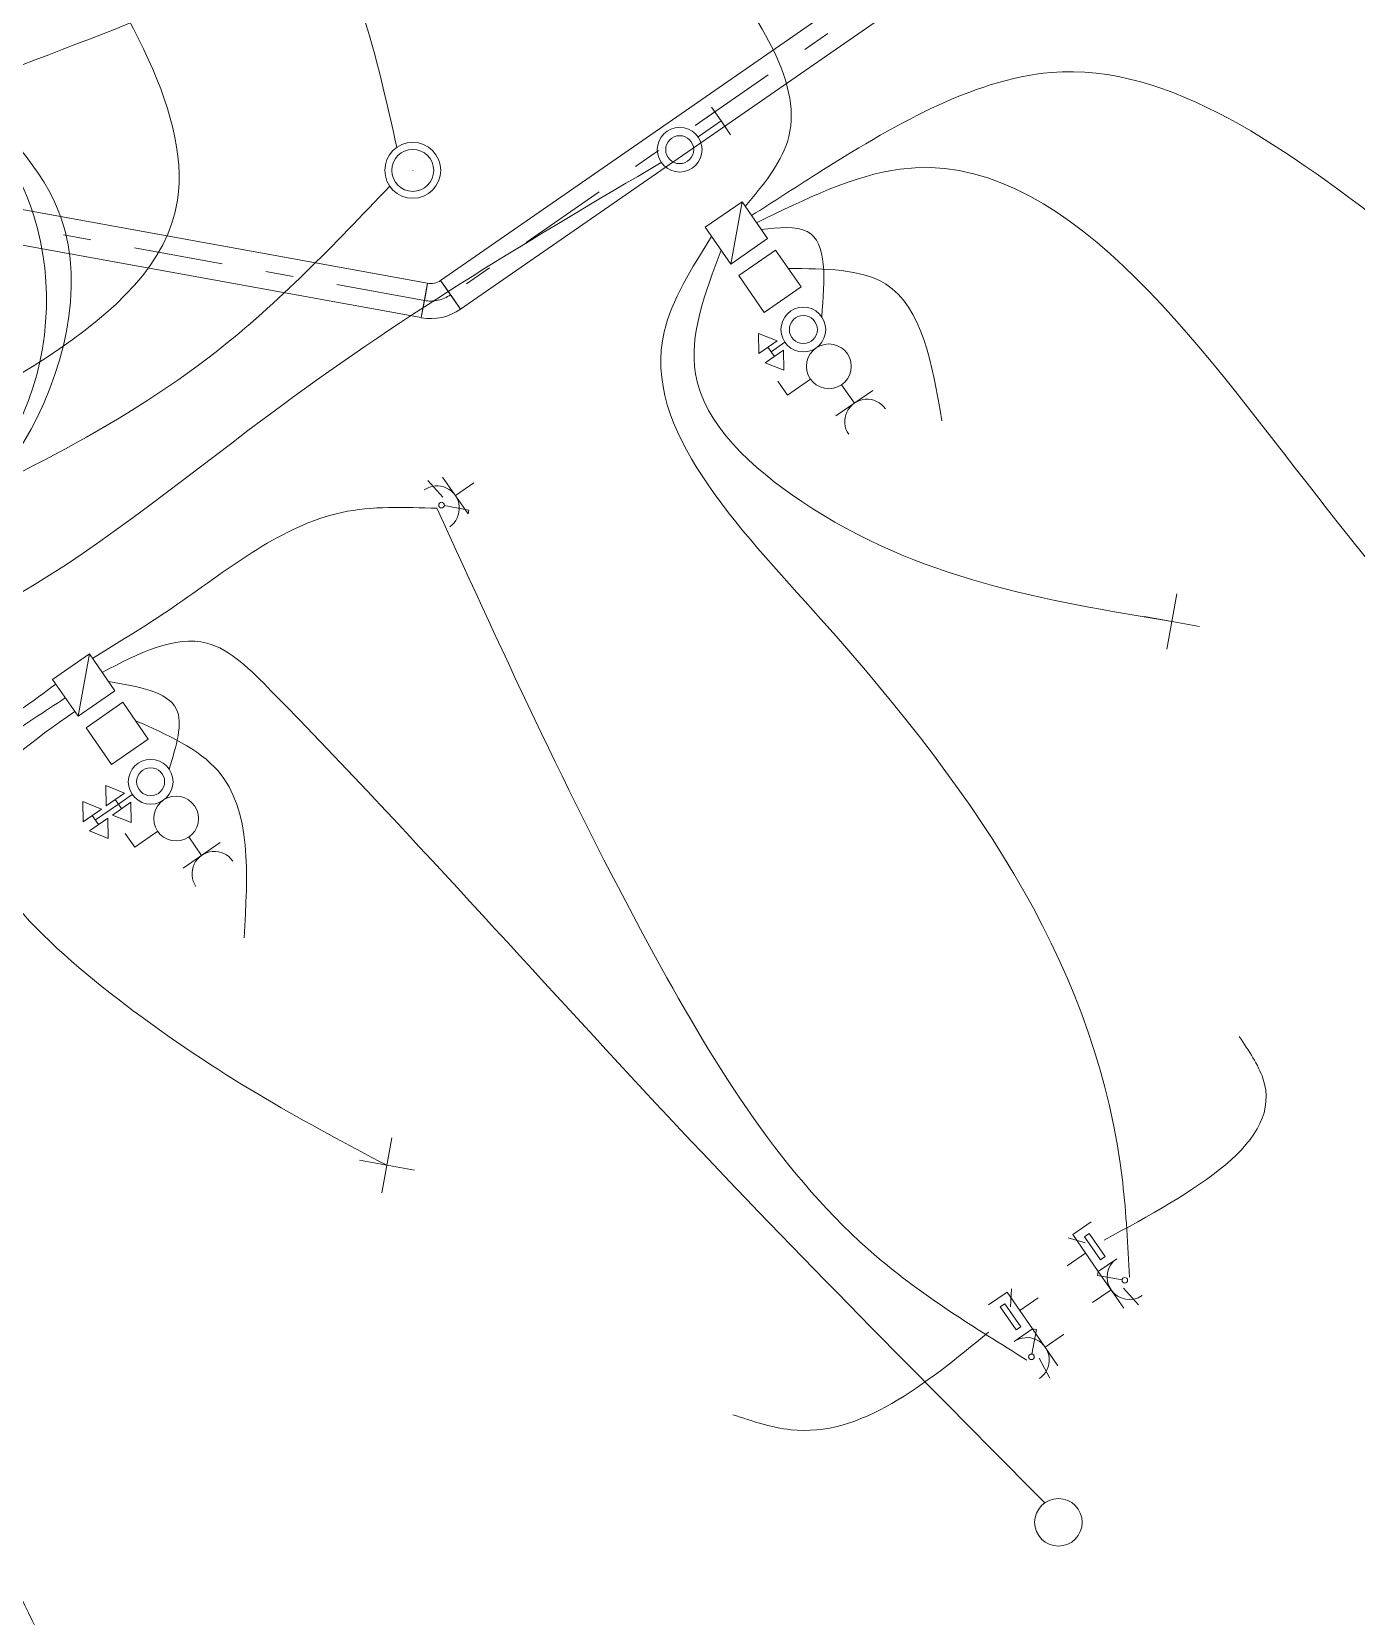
# Model space of a CAD drawing. Header units: metres. Extents: x 2747662.9 to 2747731.3, y 1250221.9 to 1250283.3.
# Drawn here: x 2747696.6 to 2747701.33, y 1250233.57 to 1250239.23 of the extents above; entities that cross this region are included whole.
import ezdxf

# ---------------------------------------------------------------- set-up
doc = ezdxf.new("R2010")
doc.units = ezdxf.units.M
doc.header["$MEASUREMENT"] = 0
doc.linetypes.add('EL_Boden', pattern=[900, 600, -300])
doc.linetypes.add('STRICHPUNKT2-A0PKHS8H00', pattern=[0.635, 0.3175, -0.15875, 0, -0.15875])
doc.layers.add('___elektro', color=7, linetype='Continuous')
doc.layers.add('___lueftung', color=7, linetype='Continuous')

msp = doc.modelspace()

# ---------------------------------------------------------------- linework, layer by layer
at = {"color": 30, "linetype": 'Continuous', "lineweight": 0, "true_color": 0xff8d1c}
for points, knots in [([(2747695.8213, 1250240.8852), (2747696.091, 1250240.5289), (2747696.3608, 1250240.1727), (2747696.6534, 1250239.7415), (2747696.9036, 1250239.373), (2747697.1704, 1250238.9498), (2747697.1204, 1250238.6263), (2747697.0515, 1250238.1807), (2747696.3813, 1250237.9243), (2747695.8195, 1250237.5863), (2747695.601, 1250237.4548), (2747695.3989, 1250237.311), (2747695.211, 1250237.3644), (2747695.125, 1250237.3888), (2747695.0419, 1250237.4546), (2747694.9588, 1250237.5203)], [0, 0, 0, 0, 1, 1, 1, 2, 2, 2, 3, 3, 3, 4, 4, 4, 5, 5, 5, 5]), ([(2747698.2986, 1250240.4876), (2747698.3425, 1250240.4313), (2747698.3865, 1250240.375), (2747698.4011, 1250240.3101), (2747698.4157, 1250240.2454), (2747698.4011, 1250240.172), (2747698.3747, 1250240.1074), (2747698.2906, 1250239.9017), (2747698.0863, 1250239.7849), (2747697.8837, 1250239.6798), (2747697.3555, 1250239.4061), (2747696.8382, 1250239.2123), (2747696.3209, 1250239.0185)], [0, 0, 0, 0, 1, 1, 1, 2, 2, 2, 3, 3, 3, 4, 4, 4, 4]), ([(2747699.1497, 1250238.6047), (2747699.2122, 1250238.6797), (2747699.2746, 1250238.7547), (2747699.3001, 1250238.8351), (2747699.3641, 1250239.0368), (2747699.1959, 1250239.2726), (2747699.049, 1250239.4777), (2747698.8956, 1250239.6919), (2747698.7654, 1250239.8726), (2747698.6323, 1250240.0655), (2747698.5331, 1250240.2092), (2747698.4322, 1250240.3598), (2747698.3314, 1250240.5104)], [0, 0, 0, 0, 1, 1, 1, 2, 2, 2, 3, 3, 3, 4, 4, 4, 4]), ([(2747696.888, 1250240.283), (2747697.1503, 1250240.1151), (2747697.4125, 1250239.9472), (2747697.5807, 1250239.7129), (2747697.7595, 1250239.4638), (2747697.832, 1250239.1397), (2747697.9045, 1250238.8156)], [0, 0, 0, 0, 1, 1, 1, 2, 2, 2, 2]), ([(2747701.4991, 1250238.4925), (2747701.0866, 1250238.8054), (2747700.674, 1250239.1183), (2747700.2426, 1250239.0829), (2747699.959, 1250239.0597), (2747699.6672, 1250238.886), (2747699.4049, 1250238.7204), (2747699.3257, 1250238.6704), (2747699.2491, 1250238.6211), (2747699.1725, 1250238.5718)], [0, 0, 0, 0, 1, 1, 1, 2, 2, 2, 3, 3, 3, 3]), ([(2747702.7893, 1250235.752), (2747702.2757, 1250236.2956), (2747701.7622, 1250236.8392), (2747701.199, 1250237.5615), (2747700.7542, 1250238.132), (2747700.2784, 1250238.814), (2747699.7032, 1250238.7378), (2747699.5376, 1250238.7158), (2747699.3639, 1250238.6311), (2747699.1901, 1250238.5463)], [0, 0, 0, 0, 1, 1, 1, 2, 2, 2, 3, 3, 3, 3]), ([(2747698.8496, 1250238.7617), (2747698.3998, 1250238.4966), (2747697.9501, 1250238.2316), (2747697.4883, 1250237.8901), (2747696.872, 1250237.4345), (2747696.2342, 1250236.8429), (2747695.5316, 1250236.9817), (2747695.4224, 1250237.0033), (2747695.3116, 1250237.0425), (2747695.2194, 1250237.1043), (2747695.0838, 1250237.1953), (2747694.9884, 1250237.335), (2747694.8931, 1250237.4748)], [0, 0, 0, 0, 1, 1, 1, 2, 2, 2, 3, 3, 3, 4, 4, 4, 4]), ([(2747697.8792, 1250238.6765), (2747697.6805, 1250238.4682), (2747697.4817, 1250238.2599), (2747697.2583, 1250238.085), (2747696.9007, 1250237.8049), (2747696.4799, 1250237.6103), (2747696.0592, 1250237.4158)], [0, 0, 0, 0, 1, 1, 1, 2, 2, 2, 2]), ([(2747700.5226, 1250234.7788), (2747700.5169, 1250234.8922), (2747700.5112, 1250235.0057), (2747700.4985, 1250235.1163), (2747700.4123, 1250235.8628), (2747700.0023, 1250236.4771), (2747699.4199, 1250237.1298), (2747699.1218, 1250237.464), (2747698.7785, 1250237.8082), (2747698.8599, 1250238.1563), (2747698.8865, 1250238.2696), (2747698.958, 1250238.3834), (2747699.0296, 1250238.4971)], [0, 0, 0, 0, 1, 1, 1, 2, 2, 2, 3, 3, 3, 4, 4, 4, 4]), ([(2747699.423, 1250238.2101), (2747699.4337, 1250238.343), (2747699.4443, 1250238.476), (2747699.3712, 1250238.5145), (2747699.3322, 1250238.5351), (2747699.2694, 1250238.5288), (2747699.2066, 1250238.5225)], [0, 0, 0, 0, 1, 1, 1, 2, 2, 2, 2]), ([(2747700.6744, 1250237.1214), (2747700.2213, 1250237.1963), (2747699.7682, 1250237.2711), (2747699.3516, 1250237.5499), (2747699.1736, 1250237.6691), (2747699.0023, 1250237.8254), (2747698.9716, 1250238.0067), (2747698.9484, 1250238.1442), (2747699.0061, 1250238.296), (2747699.0637, 1250238.4478)], [0, 0, 0, 0, 1, 1, 1, 2, 2, 2, 3, 3, 3, 3]), ([(2747699.3034, 1250238.3827), (2747699.4335, 1250238.3822), (2747699.5636, 1250238.3818), (2747699.651, 1250238.3273), (2747699.7823, 1250238.2456), (2747699.8175, 1250238.0421), (2747699.8526, 1250237.8386)], [0, 0, 0, 0, 1, 1, 1, 2, 2, 2, 2]), ([(2747698.0479, 1250237.5259), (2747697.9321, 1250237.5301), (2747697.8163, 1250237.5342), (2747697.7078, 1250237.5111), (2747697.4944, 1250237.4654), (2747697.3096, 1250237.3135), (2747697.1224, 1250237.1846), (2747697.0212, 1250237.1149), (2747696.9191, 1250237.0519), (2747696.8171, 1250236.9889)], [0, 0, 0, 0, 1, 1, 1, 2, 2, 2, 3, 3, 3, 3]), ([(2747700.156, 1250234.4825), (2747699.9699, 1250234.5972), (2747699.7837, 1250234.7119), (2747699.6201, 1250234.8515), (2747699.2854, 1250235.1372), (2747699.045, 1250235.5272), (2747698.829, 1250235.9219), (2747698.5394, 1250236.4509), (2747698.2937, 1250236.9884), (2747698.0479, 1250237.5259)], [0, 0, 0, 0, 1, 1, 1, 2, 2, 2, 3, 3, 3, 3]), ([(2747694.8766, 1250237.4634), (2747694.9265, 1250237.3795), (2747694.9765, 1250237.2956), (2747695.0362, 1250237.221), (2747695.192, 1250237.0264), (2747695.4146, 1250236.8951), (2747695.6647, 1250236.7989), (2747695.9188, 1250236.7012), (2747696.2014, 1250236.6398), (2747696.4315, 1250236.7362), (2747696.5215, 1250236.7739), (2747696.6036, 1250236.8359), (2747696.6856, 1250236.8978)], [0, 0, 0, 0, 1, 1, 1, 2, 2, 2, 3, 3, 3, 4, 4, 4, 4]), ([(2747700.2204, 1250233.9725), (2747699.7774, 1250234.4178), (2747699.3344, 1250234.8632), (2747698.9185, 1250235.3053), (2747698.4399, 1250235.8141), (2747697.997, 1250236.3187), (2747697.4559, 1250236.8729), (2747697.3834, 1250236.9472), (2747697.3091, 1250237.0223), (2747697.2254, 1250237.0444), (2747697.1122, 1250237.0742), (2747696.9818, 1250237.0069), (2747696.8513, 1250236.9396)], [0, 0, 0, 0, 1, 1, 1, 2, 2, 2, 3, 3, 3, 4, 4, 4, 4]), ([(2747697.0905, 1250236.5943), (2747697.1162, 1250236.676), (2747697.1419, 1250236.7576), (2747697.1164, 1250236.809), (2747697.0856, 1250236.871), (2747696.9798, 1250236.8889), (2747696.8741, 1250236.9067)], [0, 0, 0, 0, 1, 1, 1, 2, 2, 2, 2]), ([(2747696.877, 1250233.0516), (2747696.7166, 1250233.3314), (2747696.5561, 1250233.6112), (2747696.4431, 1250233.902), (2747696.2784, 1250234.3255), (2747696.2144, 1250234.7722), (2747696.1104, 1250235.252), (2747696.0373, 1250235.5888), (2747695.9447, 1250235.9418), (2747696.0685, 1250236.227), (2747696.149, 1250236.4123), (2747696.3208, 1250236.569), (2747696.495, 1250236.696), (2747696.5696, 1250236.7505), (2747696.6447, 1250236.7995), (2747696.7198, 1250236.8485)], [0, 0, 0, 0, 1, 1, 1, 2, 2, 2, 3, 3, 3, 4, 4, 4, 5, 5, 5, 5]), ([(2747697.8691, 1250235.1782), (2747697.5844, 1250235.3287), (2747697.2997, 1250235.4791), (2747696.9626, 1250235.7307), (2747696.6687, 1250235.9501), (2747696.335, 1250236.2464), (2747696.4192, 1250236.4801), (2747696.4612, 1250236.5969), (2747696.6076, 1250236.698), (2747696.7539, 1250236.7992)], [0, 0, 0, 0, 1, 1, 1, 2, 2, 2, 3, 3, 3, 3]), ([(2747696.9709, 1250236.767), (2747697.0838, 1250236.7168), (2747697.1967, 1250236.6667), (2747697.2657, 1250236.5872), (2747697.3861, 1250236.4483), (2747697.3723, 1250236.2196), (2747697.3585, 1250235.991)], [0, 0, 0, 0, 1, 1, 1, 2, 2, 2, 2]), ([(2747697.0499, 1250232.1864), (2747696.8073, 1250232.5708), (2747696.5647, 1250232.9553), (2747696.3633, 1250233.3593), (2747696.0819, 1250233.9238), (2747695.881, 1250234.5264), (2747695.8053, 1250235.1744), (2747695.7805, 1250235.3873), (2747695.7691, 1250235.6052), (2747695.6674, 1250235.783), (2747695.6353, 1250235.839), (2747695.5943, 1250235.8911), (2747695.5532, 1250235.9431)], [0, 0, 0, 0, 1, 1, 1, 2, 2, 2, 3, 3, 3, 4, 4, 4, 4]), ([(2747700.4319, 1250234.9106), (2747700.7544, 1250235.0861), (2747701.0767, 1250235.2615), (2747700.9997, 1250235.4891), (2747700.9834, 1250235.5372), (2747700.9492, 1250235.5877), (2747700.915, 1250235.6382)], [0, 0, 0, 0, 1, 1, 1, 2, 2, 2, 2]), ([(2747700.0184, 1250234.5819), (2747699.7903, 1250234.3941), (2747699.5623, 1250234.2064), (2747699.3122, 1250234.2335), (2747699.2442, 1250234.2408), (2747699.1747, 1250234.264), (2747699.1051, 1250234.2872)], [0, 0, 0, 0, 1, 1, 1, 2, 2, 2, 2])]:
    msp.add_open_spline(points, degree=3, knots=knots, dxfattribs=at)
at = {"color": 30, "linetype": 'EL_Boden', "lineweight": 0, "true_color": 0xff8d1c}
for points in [[(2747696.3412, 1250239.0344), (2747696.4916, 1250238.8893), (2747696.642, 1250238.7442), (2747696.705, 1250238.5626), (2747696.7906, 1250238.3155), (2747696.7143, 1250238.0008), (2747696.5711, 1250237.7631), (2747696.5132, 1250237.667), (2747696.4443, 1250237.5835), (2747696.3715, 1250237.5032), (2747696.1565, 1250237.2662), (2747695.9066, 1250237.057), (2747695.6557, 1250236.853), (2747695.2296, 1250236.5064), (2747694.8006, 1250236.1748), (2747694.3395, 1250235.8701), (2747693.8156, 1250235.5239), (2747693.2502, 1250235.2125), (2747692.6344, 1250235.1107), (2747692.3372, 1250235.0615), (2747692.0283, 1250235.0612), (2747691.7423, 1250234.9854), (2747691.4063, 1250234.8963), (2747691.1021, 1250234.7029), (2747690.7968, 1250234.51), (2747690.3583, 1250234.233), (2747689.9177, 1250233.9569), (2747689.4313, 1250233.8423), (2747689.1534, 1250233.7769), (2747688.8605, 1250233.7643), (2747688.5676, 1250233.7516)], [(2747696.3403, 1250239.0442), (2747696.4461, 1250238.8942), (2747696.5518, 1250238.7441), (2747696.607, 1250238.5708), (2747696.683, 1250238.332), (2747696.663, 1250238.0492), (2747696.5507, 1250237.8244), (2747696.5024, 1250237.7276), (2747696.437, 1250237.6416), (2747696.3671, 1250237.5598), (2747696.1723, 1250237.3318), (2747695.9431, 1250237.1371), (2747695.7122, 1250236.9456), (2747695.285, 1250236.5913), (2747694.8521, 1250236.2485), (2747694.384, 1250235.9475), (2747693.8751, 1250235.6201), (2747693.3245, 1250235.342), (2747692.726, 1250235.23), (2747692.3917, 1250235.1674), (2747692.0424, 1250235.1566), (2747691.7312, 1250235.0601), (2747691.4232, 1250234.9645), (2747691.1526, 1250234.7849), (2747690.8412, 1250234.6065), (2747690.585, 1250234.4598), (2747690.3011, 1250234.3139), (2747690.0507, 1250234.3818), (2747689.9394, 1250234.412), (2747689.8347, 1250234.4844), (2747689.73, 1250234.5568)]]:
    msp.add_open_spline(points, degree=3, knots=[0, 0, 0, 0, 1, 1, 1, 2, 2, 2, 3, 3, 3, 4, 4, 4, 5, 5, 5, 6, 6, 6, 7, 7, 7, 8, 8, 8, 9, 9, 9, 10, 10, 10, 10], dxfattribs=at)
at = {"layer": '___elektro', "color": 30, "linetype": 'Continuous', "lineweight": 0, "true_color": 0xff8d1c}
for p, q in [((2747699.0633, 1250238.9098), (2747699.0291, 1250238.9591)), ((2747698.9811, 1250238.8528), (2747699.0633, 1250238.9098)), ((2747699.0633, 1250238.9098), (2747699.0975, 1250238.8604)), ((2747698.8698, 1250238.873), (2747698.8698, 1250238.873)), ((2747698.9811, 1250238.8528), (2747698.9811, 1250238.8528)), ((2747697.9045, 1250238.8156), (2747697.9045, 1250238.8157)), ((2747698.0436, 1250238.7904), (2747698.0436, 1250238.7904)), ((2747697.9614, 1250238.7334), (2747697.9614, 1250238.7335)), ((2747698.8496, 1250238.7617), (2747698.8496, 1250238.7617)), ((2747698.9609, 1250238.7415), (2747698.9609, 1250238.7415)), ((2747697.8792, 1250238.6765), (2747697.8792, 1250238.6765)), ((2747697.8792, 1250238.6765), (2747697.8792, 1250238.6765)), ((2747698.0183, 1250238.6512), (2747698.0184, 1250238.6513)), ((2747699.1383, 1250238.6211), (2747699.0068, 1250238.53)), ((2747699.0979, 1250238.3985), (2747699.1383, 1250238.6211)), ((2747699.1054, 1250238.5983), (2747699.1055, 1250238.5983)), ((2747699.1219, 1250238.6097), (2747699.1219, 1250238.6097)), ((2747699.2294, 1250238.4896), (2747699.1383, 1250238.6211)), ((2747699.1497, 1250238.6047), (2747699.1497, 1250238.6047)), ((2747699.0232, 1250238.5414), (2747699.0233, 1250238.5414)), ((2747699.0397, 1250238.5528), (2747699.0397, 1250238.5528)), ((2747699.0561, 1250238.5642), (2747699.0561, 1250238.5642)), ((2747699.0725, 1250238.5755), (2747699.0726, 1250238.5756)), ((2747699.089, 1250238.5869), (2747699.089, 1250238.587)), ((2747699.1611, 1250238.5882), (2747699.1611, 1250238.5882)), ((2747699.1725, 1250238.5718), (2747699.1725, 1250238.5718)), ((2747699.1839, 1250238.5553), (2747699.1839, 1250238.5554)), ((2747699.0068, 1250238.53), (2747699.0979, 1250238.3985)), ((2747699.0182, 1250238.5135), (2747699.0182, 1250238.5136)), ((2747699.0296, 1250238.4971), (2747699.0296, 1250238.4971)), ((2747699.0979, 1250238.3985), (2747699.2294, 1250238.4896)), ((2747699.1952, 1250238.5389), (2747699.1953, 1250238.5389)), ((2747699.2066, 1250238.5225), (2747699.2067, 1250238.5225)), ((2747699.218, 1250238.506), (2747699.2181, 1250238.506)), ((2747699.0409, 1250238.4807), (2747699.041, 1250238.4807)), ((2747699.0523, 1250238.4642), (2747699.0524, 1250238.4643)), ((2747699.0637, 1250238.4478), (2747699.0638, 1250238.4478)), ((2747699.0751, 1250238.4313), (2747699.0751, 1250238.4314)), ((2747699.2579, 1250238.4485), (2747699.1264, 1250238.3574)), ((2747699.1472, 1250238.4326), (2747699.1472, 1250238.4327)), ((2747699.1636, 1250238.444), (2747699.1637, 1250238.444)), ((2747699.1801, 1250238.4554), (2747699.1801, 1250238.4554)), ((2747699.1965, 1250238.4668), (2747699.1966, 1250238.4668)), ((2747699.213, 1250238.4782), (2747699.213, 1250238.4782)), ((2747699.349, 1250238.3169), (2747699.2579, 1250238.4485)), ((2747699.0865, 1250238.4149), (2747699.0865, 1250238.4149)), ((2747699.1143, 1250238.4099), (2747699.1144, 1250238.4099)), ((2747699.1308, 1250238.4212), (2747699.1308, 1250238.4213)), ((2747699.1264, 1250238.3574), (2747699.2175, 1250238.2258)), ((2747699.1428, 1250238.3687), (2747699.1428, 1250238.3688)), ((2747699.2175, 1250238.2258), (2747699.349, 1250238.3169)), ((2747699.3117, 1250238.2303), (2747699.3117, 1250238.2303)), ((2747699.423, 1250238.2101), (2747699.4231, 1250238.2101)), ((2747699.1966, 1250238.1506), (2747699.2637, 1250238.124)), ((2747699.1966, 1250238.1506), (2747699.1979, 1250238.0785)), ((2747699.2637, 1250238.124), (2747699.1979, 1250238.0785)), ((2747699.2864, 1250238.0911), (2747699.2207, 1250238.0456)), ((2747699.2536, 1250238.0684), (2747699.2308, 1250238.1012)), ((2747699.2422, 1250238.0848), (2747699.2915, 1250238.119)), ((2747699.2877, 1250238.019), (2747699.2864, 1250238.0911)), ((2747699.2915, 1250238.119), (2747699.2915, 1250238.119)), ((2747699.4028, 1250238.0988), (2747699.4028, 1250238.0988)), ((2747699.4028, 1250238.0988), (2747699.4028, 1250238.0988)), ((2747699.2877, 1250238.019), (2747699.2207, 1250238.0456)), ((2747699.5141, 1250238.0785), (2747699.5142, 1250238.0786)), ((2747699.3004, 1250237.9305), (2747699.2662, 1250237.9798)), ((2747699.3826, 1250237.9874), (2747699.3004, 1250237.9305)), ((2747699.3826, 1250237.9874), (2747699.3826, 1250237.9875)), ((2747699.6052, 1250237.947), (2747699.4737, 1250237.8559)), ((2747699.4939, 1250237.9672), (2747699.494, 1250237.9673)), ((2747699.5395, 1250237.9015), (2747699.4939, 1250237.9672)), ((2747698.1592, 1250237.5056), (2747698.0681, 1250237.6372)), ((2747698.0694, 1250237.5651), (2747698.0156, 1250237.6251)), ((2747698.1137, 1250237.5714), (2747698.1795, 1250237.617)), ((2747698.1795, 1250237.617), (2747698.1795, 1250237.617)), ((2747698.1795, 1250237.617), (2747698.1795, 1250237.617)), ((2747698.0742, 1250237.5355), (2747698.1618, 1250237.5196)), ((2747698.1618, 1250237.5196), (2747698.1592, 1250237.5056)), ((2747700.6565, 1250237.023), (2747700.6922, 1250237.2198)), ((2747700.7728, 1250237.1035), (2747700.576, 1250237.1392)), ((2747700.6744, 1250237.1214), (2747700.6744, 1250237.1214)), ((2747696.8058, 1250237.0054), (2747696.6742, 1250236.9143)), ((2747696.74, 1250236.9598), (2747696.74, 1250236.9598)), ((2747696.7564, 1250236.9712), (2747696.7565, 1250236.9712)), ((2747696.7653, 1250236.7827), (2747696.8058, 1250237.0054)), ((2747696.7729, 1250236.9826), (2747696.7729, 1250236.9826)), ((2747696.7893, 1250236.994), (2747696.7894, 1250236.994)), ((2747696.8969, 1250236.8738), (2747696.8058, 1250237.0054)), ((2747696.8171, 1250236.9889), (2747696.8172, 1250236.989)), ((2747696.8285, 1250236.9725), (2747696.8286, 1250236.9725)), ((2747696.8399, 1250236.956), (2747696.84, 1250236.9561)), ((2747696.6742, 1250236.9143), (2747696.7653, 1250236.7827)), ((2747696.6907, 1250236.9256), (2747696.6907, 1250236.9257)), ((2747696.7071, 1250236.937), (2747696.7071, 1250236.9371)), ((2747696.7235, 1250236.9484), (2747696.7236, 1250236.9484)), ((2747696.8513, 1250236.9396), (2747696.8513, 1250236.9396)), ((2747696.8627, 1250236.9232), (2747696.8627, 1250236.9232)), ((2747696.8741, 1250236.9067), (2747696.8741, 1250236.9067)), ((2747696.6856, 1250236.8978), (2747696.6857, 1250236.8978)), ((2747696.697, 1250236.8814), (2747696.697, 1250236.8814)), ((2747696.7084, 1250236.8649), (2747696.7084, 1250236.865)), ((2747696.7198, 1250236.8485), (2747696.7198, 1250236.8485)), ((2747696.7653, 1250236.7827), (2747696.8969, 1250236.8738)), ((2747696.864, 1250236.8511), (2747696.864, 1250236.8511)), ((2747696.8804, 1250236.8624), (2747696.8805, 1250236.8625)), ((2747696.8855, 1250236.8903), (2747696.8855, 1250236.8903)), ((2747696.7312, 1250236.8321), (2747696.7312, 1250236.8321)), ((2747696.7426, 1250236.8156), (2747696.7426, 1250236.8156)), ((2747696.7539, 1250236.7992), (2747696.754, 1250236.7992)), ((2747696.7818, 1250236.7941), (2747696.7818, 1250236.7941)), ((2747696.9253, 1250236.8327), (2747696.7938, 1250236.7416)), ((2747696.7982, 1250236.8055), (2747696.7983, 1250236.8055)), ((2747696.8147, 1250236.8169), (2747696.8147, 1250236.8169)), ((2747696.8311, 1250236.8283), (2747696.8311, 1250236.8283)), ((2747696.8475, 1250236.8397), (2747696.8476, 1250236.8397)), ((2747697.0164, 1250236.7012), (2747696.9253, 1250236.8327)), ((2747696.7938, 1250236.7416), (2747696.8849, 1250236.6101)), ((2747696.8102, 1250236.753), (2747696.8103, 1250236.753)), ((2747696.8849, 1250236.6101), (2747697.0164, 1250236.7012)), ((2747696.9791, 1250236.6146), (2747696.9792, 1250236.6146)), ((2747697.0905, 1250236.5943), (2747697.0905, 1250236.5944)), ((2747696.8641, 1250236.5348), (2747696.9311, 1250236.5083)), ((2747696.8641, 1250236.5348), (2747696.8653, 1250236.4627)), ((2747696.9311, 1250236.5083), (2747696.8653, 1250236.4627)), ((2747696.9096, 1250236.4691), (2747696.9589, 1250236.5032)), ((2747696.9589, 1250236.5032), (2747696.959, 1250236.5033)), ((2747696.7819, 1250236.4779), (2747696.8489, 1250236.4513)), ((2747696.7819, 1250236.4779), (2747696.7831, 1250236.4058)), ((2747696.8489, 1250236.4513), (2747696.7831, 1250236.4058)), ((2747696.8274, 1250236.4121), (2747696.9096, 1250236.4691)), ((2747696.9539, 1250236.4754), (2747696.8881, 1250236.4298)), ((2747696.921, 1250236.4526), (2747696.8982, 1250236.4855)), ((2747696.9096, 1250236.4691), (2747696.9097, 1250236.4691)), ((2747696.9552, 1250236.4033), (2747696.9539, 1250236.4754)), ((2747697.0703, 1250236.483), (2747697.0703, 1250236.4831)), ((2747697.0703, 1250236.483), (2747697.0703, 1250236.4831)), ((2747697.1816, 1250236.4628), (2747697.1816, 1250236.4628)), ((2747696.8717, 1250236.4185), (2747696.8059, 1250236.3729)), ((2747696.8388, 1250236.3957), (2747696.816, 1250236.4286)), ((2747696.873, 1250236.3464), (2747696.8717, 1250236.4185)), ((2747696.9552, 1250236.4033), (2747696.8881, 1250236.4298)), ((2747696.873, 1250236.3464), (2747696.8059, 1250236.3729)), ((2747696.9678, 1250236.3148), (2747696.9337, 1250236.3641)), ((2747697.05, 1250236.3717), (2747696.9678, 1250236.3148)), ((2747697.05, 1250236.3717), (2747697.0501, 1250236.3717)), ((2747697.1614, 1250236.3515), (2747697.1614, 1250236.3515)), ((2747697.2069, 1250236.2857), (2747697.1614, 1250236.3515)), ((2747697.2727, 1250236.3313), (2747697.1411, 1250236.2402)), ((2747697.8513, 1250235.0798), (2747697.887, 1250235.2766)), ((2747697.9675, 1250235.1604), (2747697.7707, 1250235.1961)), ((2747697.8691, 1250235.1782), (2747697.8692, 1250235.1783)), ((2747700.3201, 1250234.9305), (2747700.3859, 1250234.976)), ((2747700.365, 1250234.9008), (2747700.3037, 1250234.9191)), ((2747700.4112, 1250234.799), (2747700.3201, 1250234.9305)), ((2747700.3657, 1250234.8647), (2747700.2999, 1250234.8192)), ((2747700.2999, 1250234.8192), (2747700.3, 1250234.8192)), ((2747700.477, 1250234.8445), (2747700.4112, 1250234.799)), ((2747700.4087, 1250234.785), (2747700.4112, 1250234.799)), ((2747700.4963, 1250234.7692), (2747700.4087, 1250234.785)), ((2747700.4112, 1250234.799), (2747700.5023, 1250234.6674)), ((2747700.0851, 1250234.7254), (2747700.0193, 1250234.6798)), ((2747700.1762, 1250234.5938), (2747700.0851, 1250234.7254)), ((2747700.0971, 1250234.6729), (2747700.1015, 1250234.7368)), ((2747700.1307, 1250234.6596), (2747700.1964, 1250234.7052)), ((2747700.1964, 1250234.7052), (2747700.1965, 1250234.7052)), ((2747700.4568, 1250234.7332), (2747700.391, 1250234.6876)), ((2747700.5011, 1250234.7395), (2747700.5548, 1250234.6795)), ((2747700.391, 1250234.6876), (2747700.3911, 1250234.6877)), ((2747700.391, 1250234.6876), (2747700.3911, 1250234.6877)), ((2747700.1104, 1250234.5483), (2747700.1762, 1250234.5938)), ((2747700.1742, 1250234.5037), (2747700.1901, 1250234.5913)), ((2747700.1762, 1250234.5938), (2747700.2673, 1250234.4623)), ((2747700.1901, 1250234.5913), (2747700.1762, 1250234.5938)), ((2747700.2218, 1250234.5281), (2747700.2875, 1250234.5736)), ((2747700.2875, 1250234.5736), (2747700.2876, 1250234.5737)), ((2747700.2875, 1250234.5736), (2747700.2876, 1250234.5737)), ((2747700.2003, 1250234.4889), (2747700.2376, 1250234.4174)), ((2747700.2204, 1250233.9725), (2747700.2204, 1250233.9725)), ((2747700.3386, 1250233.951), (2747700.3387, 1250233.9511)), ((2747700.1989, 1250233.8542), (2747700.1989, 1250233.8543)), ((2747700.3172, 1250233.8328), (2747700.3172, 1250233.8328)), ((2747700.3172, 1250233.8328), (2747700.3172, 1250233.8328)), ((2747700.3172, 1250233.8328), (2747700.3172, 1250233.8328))]:
    msp.add_line(p, q, dxfattribs=at)
for points in [[(2747700.3783, 1250234.9343), (2747700.4353, 1250234.8521), (2747700.4188, 1250234.8407), (2747700.3619, 1250234.9229)], [(2747700.0611, 1250234.6722), (2747700.118, 1250234.59), (2747700.1345, 1250234.6014), (2747700.0775, 1250234.6836)]]:
    msp.add_lwpolyline(points, close=True, dxfattribs=at)
for centre, radius in [((2747698.9153, 1250238.8073), 0.08), ((2747697.9614, 1250238.7334), 0.1), ((2747698.9153, 1250238.8073), 0.05), ((2747697.9614, 1250238.7334), 0.075), ((2747699.3573, 1250238.1645), 0.08), ((2747699.3573, 1250238.1645), 0.05), ((2747699.4484, 1250238.033), 0.08), ((2747698.0644, 1250237.5372), 0.01), ((2747697.0247, 1250236.5488), 0.08), ((2747697.0247, 1250236.5488), 0.05), ((2747697.1158, 1250236.4173), 0.08), ((2747700.5061, 1250234.7674), 0.01), ((2747700.1724, 1250234.4939), 0.01), ((2747700.2688, 1250233.9026), 0.085)]:
    msp.add_circle(centre, radius, dxfattribs=at)
for centre, start, end in [((2747699.585, 1250237.8357), 34.7099, 214.7099), ((2747698.0479, 1250237.5259), 304.7099, 124.7099), ((2747697.2525, 1250236.22), 34.7099, 214.7099), ((2747700.5226, 1250234.7788), 124.7099, 304.7099), ((2747700.156, 1250234.4825), 304.7099, 124.7099)]:
    msp.add_arc(centre, 0.08, start, end, dxfattribs=at)
at = {"layer": '___lueftung', "color": 152, "linetype": 'Continuous', "lineweight": 0, "true_color": 0x0365dd}
for p, q in [((2747700.4043, 1250239.9633), (2747698.0609, 1250238.3401)), ((2747698.132, 1250238.2373), (2747700.4755, 1250239.8606)), ((2747698.0141, 1250238.33), (2747694.2303, 1250239.0169)), ((2747694.208, 1250238.8939), (2747697.9918, 1250238.207)), ((2747697.9918, 1250238.207), (2747698.0141, 1250238.33)), ((2747698.0141, 1250238.33), (2747698.0076, 1250238.2939)), ((2747698.0609, 1250238.3401), (2747698.0817, 1250238.31)), ((2747698.132, 1250238.2373), (2747698.0609, 1250238.3401)), ((2747698.0076, 1250238.2939), (2747697.9983, 1250238.243)), ((2747698.0817, 1250238.31), (2747698.1112, 1250238.2674)), ((2747698.1112, 1250238.2674), (2747698.132, 1250238.2373)), ((2747697.9983, 1250238.243), (2747697.9918, 1250238.207))]:
    msp.add_line(p, q, dxfattribs=at)
at = {"layer": '___lueftung', "color": 152, "linetype": 'STRICHPUNKT2-A0PKHS8H00', "lineweight": 0, "true_color": 0x0365dd}
for p, q in [((2747700.4399, 1250239.912), (2747698.0965, 1250238.2887)), ((2747698.003, 1250238.2685), (2747694.2192, 1250238.9554))]:
    msp.add_line(p, q, dxfattribs=at)
at = {"layer": '___lueftung', "color": 152, "linetype": 'Continuous', "lineweight": 0, "true_color": 0x0365dd}
for radius in [0.0625, 0.1875]:
    msp.add_arc((2747698.0253, 1250238.3914), radius, 259.7099, 304.7099, dxfattribs=at)
at = {"layer": '___lueftung', "color": 152, "linetype": 'STRICHPUNKT2-A0PKHS8H00', "lineweight": 0, "true_color": 0x0365dd}
msp.add_arc((2747698.0253, 1250238.3914), 0.125, 259.7099, 304.7099, dxfattribs=at)

doc.saveas('drawing.dxf')
